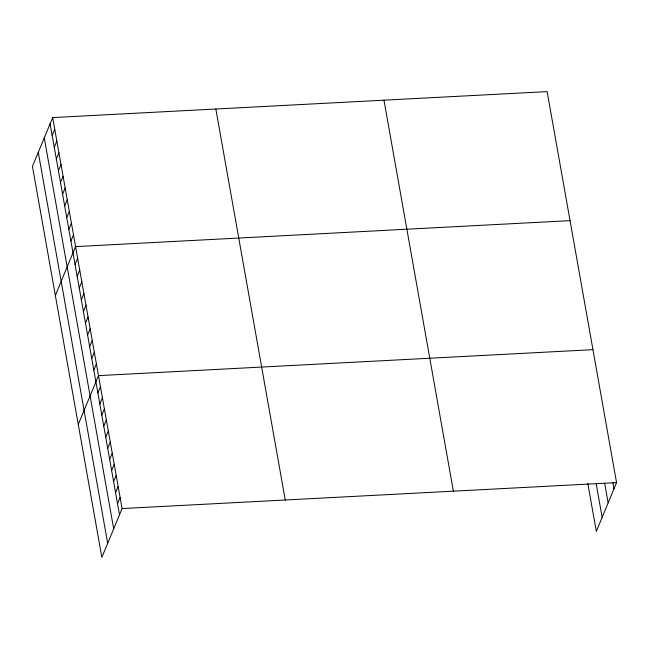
<?xml version="1.0" encoding="UTF-8"?>
<svg xmlns="http://www.w3.org/2000/svg" width="649" height="649" viewBox="0 0 649 649"><rect width="100%" height="100%" fill="white"/><g stroke="black" fill="none" stroke-linecap="round" stroke-linejoin="round"><path stroke-width="0.97" d="M52.666 117.583L32.45 166.395L101.861 557.386L122.085 508.565L52.666 117.583L547.139 91.614L616.55 482.605L596.334 531.417L587.807 483.416M52.171 135.536L54.751 129.313M54.256 147.266L56.836 141.044M56.341 158.997L58.921 152.775M58.426 170.719L60.998 164.497M60.503 182.45L63.083 176.228M62.588 194.181L65.168 187.959M64.673 205.911L67.245 199.689M66.75 217.642L69.329 211.42M68.835 229.373L71.414 223.151M70.919 241.103L73.491 234.881M55.36 295.425L75.576 246.612L570.041 220.644M75.081 264.557L77.661 258.334M77.166 276.287L79.738 270.065M79.251 288.018L81.823 281.796M81.328 299.749L83.908 293.526M83.413 311.479L85.993 305.257M85.498 323.21L88.069 316.988M87.574 334.933L90.154 328.719M89.659 346.663L92.239 340.441M91.744 358.394L94.316 352.172M93.821 370.125L96.401 363.902M78.261 424.446L98.486 375.633L592.951 349.665M97.869 392.929L100.449 386.715M99.841 404.011L102.42 397.788M101.804 415.084L104.384 408.87M103.775 426.166L106.347 419.944M105.738 437.248L108.318 431.025M107.71 448.321L110.281 442.099M109.673 459.403L112.253 453.18M111.644 470.476L114.216 464.254M113.607 481.558L116.187 475.336M115.571 492.632L118.15 486.409M117.542 503.713L120.114 497.491M122.085 508.565L616.55 482.605M612.826 482.361L613.97 488.827M604.706 483.489L608.154 502.878M596.253 484.13L602.15 517.358M383.965 100.189L453.375 491.171M215.841 109.016L285.26 499.998M50.095 123.805L119.505 514.787M44.27 137.864L113.689 528.846M38.275 152.345L107.685 543.327"/></g></svg>
